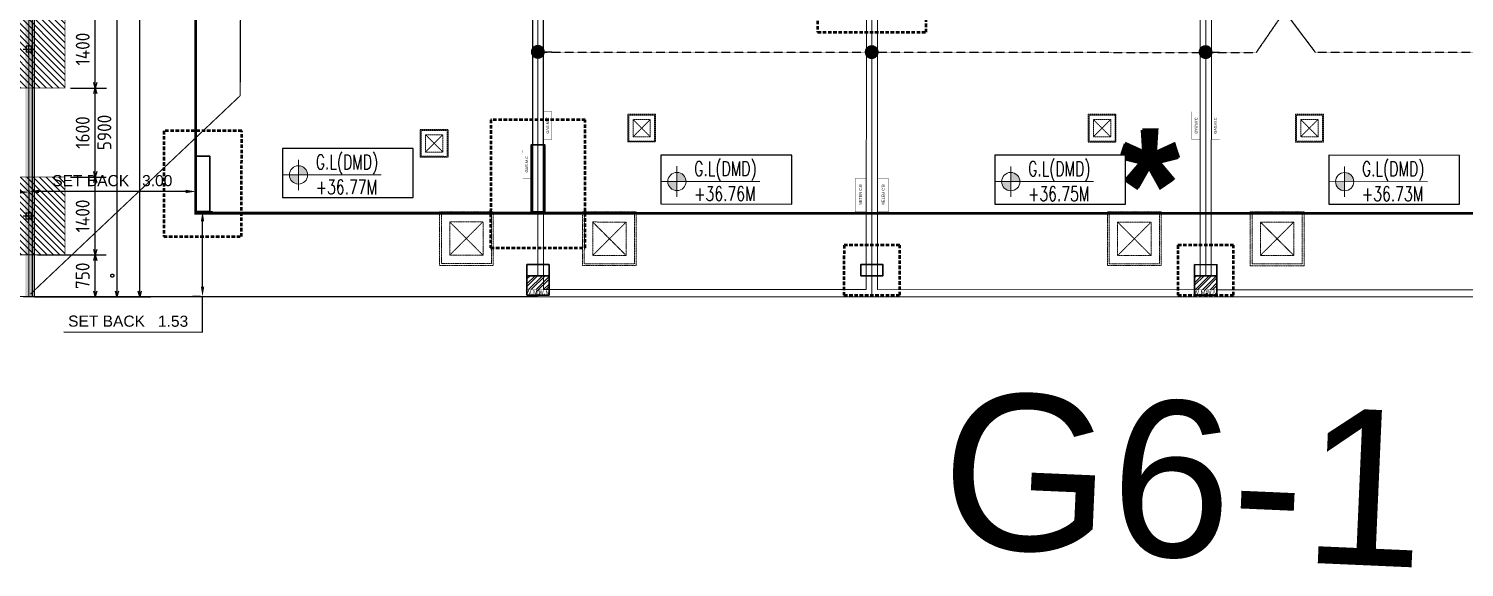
# Model space of a CAD drawing. Header units: centimetres. Extents: x -6122352 to 6876996, y -1694241 to 2592194.
# Drawn here: x 176629 to 202428, y -71047 to -61365 of the extents above; entities that cross this region are included whole.
import ezdxf
from ezdxf.enums import TextEntityAlignment as Align
from ezdxf.xclip import XClip

# ---------------------------------------------------------------- set-up
doc = ezdxf.new("R2010")
doc.units = ezdxf.units.CM
doc.header["$MEASUREMENT"] = 0
doc.header["$XCLIPFRAME"] = 2
doc.header["$PDMODE"] = 66
doc.header["$PDSIZE"] = 100
for name, pattern in [('23585-XR-AR-END-SETTING OUT PLAN$0$HIDDEN', [0.375, 0.25, -0.125]), ('CENTER', [2, 1.25, -0.25, 0.25, -0.25]), ('DASHED2', [0.375, 0.25, -0.125]), ('XR-AR-END-SETTING OUT PLAN$0$23261-XR-AR-SI-GF$0$HIDDEN', [0.375, 0.25, -0.125])]:
    doc.linetypes.add(name, pattern=pattern)
doc.layers.get('Defpoints').update_dxf_attribs({"color": 255, "linetype": 'CENTER'})
for name, color, linetype in [('00-MI-DIM', 7, 'Continuous'), ('23585-XR-AR-BOUNDARY WALLS AND SETBACKS$0$setback', 7, 'XR-AR-END-SETTING OUT PLAN$0$23261-XR-AR-SI-GF$0$HIDDEN'), ('23585-XR-AR-END-ANNO-GF$0$XR-END-GROUND FLOOR PLAN$0$XR-MIDDLE-GROUND FLOOR PLAN$0$-LPG-CABINET', 6, 'Continuous'), ('23585-XR-AR-MID-ANNO-GF$0$945-4P-1-101-GROUND FLOOR PLAN$0$XR-MIDDLE-GROUND FLOOR PLAN$0$XR-MIDDLE-GROUND FLOOR PLAN$0$-LPG-CABINET', 6, 'Continuous'), ('@MI-FOOTINGS', 7, 'Continuous'), ('@MI-MEP', 7, 'Continuous'), ('@MI-REF LAYER', 7, 'Continuous'), ('@MI-TYPE-02', 6, 'Continuous'), ('B_TH_4', 7, 'Continuous'), ('S-DIMENSION', 251, 'Continuous'), ('XR-AR-MID-SETTING OUT FOR MASTER$0$23585-XR-AR-MID-GROUND FLOOR$0$GS-HATCH-FLOOR TILE', 251, 'Continuous'), ('XREF1$0$S-LEVELS', 2, 'Continuous'), ('XREF1$0$TYPICAL NEW PROFILE', 3, 'Continuous')]:
    doc.layers.add(name, color=color, linetype=linetype)
for name, color, linetype, lineweight, true_color in [('08-Compound Wall-2', 6, 'Continuous', 25, 0xff00ff), ('08-Compound Wall-4', 7, 'Continuous', 25, 0xff4405), ('23585-XR-AR-DAMAC PLOT LIMITS$0$1-End units', 7, 'Continuous', 5, 0xf8991e)]:
    doc.layers.add(name, color=color, linetype=linetype, lineweight=lineweight, true_color=true_color)
for name, color, linetype, lineweight in [('23585-XR-AR-102-6P-GF$0$A-FLOR-XREF', 7, 'Continuous', 9), ('23585-XR-AR-DAMAC PLOT LIMITS$0$1-Mid units', 41, 'Continuous', 5), ('23585-XR-AR-END-ANNO-GF$0$XR-END-GROUND FLOOR PLAN$0$XR-MIDDLE-GROUND FLOOR PLAN$0$S-ANNO-TXT', 3, 'Continuous', 25), ('23585-XR-AR-END-SETTING OUT PLAN$0$A-FLOR-UNDR', 8, '23585-XR-AR-END-SETTING OUT PLAN$0$HIDDEN', 5), ('23585-XR-AR-MID-ANNO-GF$0$945-4P-1-101-GROUND FLOOR PLAN$0$XR-MIDDLE-GROUND FLOOR PLAN$0$XR-MIDDLE-GROUND FLOOR PLAN$0$-DR-RW', 6, 'Continuous', 5), ('23585-XR-AR-MID-ANNO-GF$0$945-4P-1-101-GROUND FLOOR PLAN$0$XR-MIDDLE-GROUND FLOOR PLAN$0$XR-MIDDLE-GROUND FLOOR PLAN$0$S-ANNO-TXT', 3, 'Continuous', 25), ('23585-XR-AR-WATER METER$0$A-WALL', 7, 'Continuous', 30), ('23585-XR-AR-WATER METER$0$A-WALL-PATT', 8, 'Continuous', 5), ('23585-XR-AR-WATER METER$0$XR-END-GROUND FLOOR PLAN$0$XR-END-GROUND FLOOR PLAN$0$A-FLOR-PATT_EXT', 8, 'Continuous', 5), ('23585-XR-AR-WATER METER$0$XR-END-GROUND FLOOR PLAN$0$XR-MIDDLE TYPE 2-GROUND FLOOR PLAN$0$XR-MIDDLE-GROUND FLOOR PLAN$0$-DR-RW', 6, 'Continuous', 5), ('23585-XR-AR-WATER METER$0$XR-END-GROUND FLOOR PLAN$0$XR-MIDDLE TYPE 2-GROUND FLOOR PLAN$0$XR-MIDDLE-GROUND FLOOR PLAN$0$S-ANNO-TXT', 3, 'Continuous', 25), ('@ Foundations', 4, 'DASHED2', 50), ('A-ANNO-TEXT', 3, 'Continuous', 25), ('A-FLOR-XREF', 7, 'Continuous', 9), ('A-WALL', 7, 'Continuous', 30), ('A-WALL-PATT', 8, 'Continuous', 5), ('XR-AR-END-SETTING OUT PLAN$0$23585-XR-AR-END-GROUND FLOOR$0$S-COLS', 51, 'Continuous', 40), ('XR-AR-END-SETTING OUT PLAN$0$23585-XR-AR-END-GROUND FLOOR$0$S-COLS-PATT', 8, 'Continuous', 5), ('XR-AR-MID-SETTING OUT FOR MASTER$0$23585-XR-AR-MID-GROUND FLOOR$0$A-FLOR-PATT', 8, 'Continuous', 5), ('XR-AR-MID-SETTING OUT FOR MASTER$0$23585-XR-AR-MID-GROUND FLOOR$0$S-COLS', 51, 'Continuous', 40), ('XR-END-GROUND FLOOR PLAN$0$XR-END-GROUND FLOOR PLAN$0$A-FLOR-PATT_EXT', 8, 'Continuous', 5), ('XR-END-GROUND FLOOR PLAN$0$XR-MIDDLE TYPE 2-GROUND FLOOR PLAN$0$XR-MIDDLE-GROUND FLOOR PLAN$0$-DR-RW', 6, 'Continuous', 5), ('XR-END-GROUND FLOOR PLAN$0$XR-MIDDLE TYPE 2-GROUND FLOOR PLAN$0$XR-MIDDLE-GROUND FLOOR PLAN$0$S-ANNO-TXT', 3, 'Continuous', 25), ('XREF1$0$36-TAGLVL', 23, 'Continuous', 9)]:
    doc.layers.add(name, color=color, linetype=linetype, lineweight=lineweight)
doc.styles.add('23585-XR-AR-END-ANNO-GF$0$SDC-TEXT', font='arial.ttf')
doc.styles.add('23585-XR-AR-MALDIVE-1$0$Arial', font='arialbd.ttf')
doc.styles.add('23585-XR-AR-MALDIVE-2$0$Arial', font='arialbd.ttf')
doc.styles.add('23585-XR-AR-MID-ANNO-GF$0$SDC-TEXT', font='arial.ttf')
doc.styles.add('23585-XR-AR-WATER METER$0$XR-END-GROUND FLOOR PLAN$0$XR-MIDDLE TYPE 2-GROUND FLOOR PLAN$0$XR-MIDDLE-GROUND FLOOR PLAN$0$Arial_1', font='arial.ttf', dxfattribs={"height": 0.002951})
doc.styles.add('Arial', font='arialbd.ttf')
doc.styles.add('Schueco-BEMSTIL', font='isocpeur.ttf', dxfattribs={"width": 0.9})
doc.styles.get("Standard").update_dxf_attribs({"font": 'arial.ttf'})
doc.styles.add('XR-END-GROUND FLOOR PLAN$0$XR-MIDDLE TYPE 2-GROUND FLOOR PLAN$0$XR-MIDDLE-GROUND FLOOR PLAN$0$Arial_1', font='arial.ttf', dxfattribs={"height": 0.002951})
doc.styles.add('XREF1$0$DLT_TEXT', font='romans.shx', dxfattribs={"width": 0.7})
doc.dimstyles.new('MI- JWC-TXT-2.5 MM', dxfattribs={"dimscale": 1.5, "dimtxt": 2.5, "dimasz": 1, "dimexe": 2, "dimexo": 1, "dimgap": 1, "dimtad": 1, "dimdec": 0, "dimdsep": 46, "dimtxsty": 'Schueco-BEMSTIL', "dimblk": 'OPEN30', "dimcen": 0, "dimdle": 2, "dimclrd": 140, "dimclre": 8, "dimclrt": 40, "dimadec": 0, "dimazin": 2, "dimtfac": 1, "dimtdec": 0, "dimtix": 1, "dimtmove": 2, "dimatfit": 3, "dimldrblk": 'OPEN', "dimfxl": 2, "dimlwd": -1, "dimlwe": -1, "dimarcsym": 0})
doc.dimstyles.get("Standard").update_dxf_attribs({"dimtxt": 5, "dimasz": 0.5, "dimexe": 0.18, "dimexo": 0.0625, "dimgap": 0.09, "dimtad": 0, "dimtih": 1, "dimtoh": 1, "dimdec": 0, "dimzin": 0, "dimdsep": 46, "dimtxsty": 'Standard', "dimcen": 0.09, "dimadec": 0, "dimazin": 0, "dimtfac": 1, "dimtdec": 0, "dimtofl": 0, "dimtmove": 0, "dimatfit": 3, "dimfxl": 1, "dimtolj": 1, "dimtzin": 0, "dimarcsym": 0})
pattern_1 = [(45, (-9150, -4e-08), (-67.3519, 67.3519), []), (45, (-9105.1, -4e-08), (-67.3519, 67.3519), [])]

# ---------------------------------------------------------------- blocks, each defined once
blk = doc.blocks.new('23585-XR-AR-BOUNDARY WALLS AND SETBACKS')
at = {"layer": '08-Compound Wall-2'}
for points in [[(496588.316, 2769013.515), (496570.695, 2769029.661), (496564.581, 2769022.988), (496560.527, 2769018.565), (496556.474, 2769014.141), (496552.42, 2769009.717), (496548.367, 2769005.293), (496542.253, 2768998.621), (496559.874, 2768982.475)], [(496559.739, 2768982.327), (496559.807, 2768982.401), (496559.874, 2768982.475)]]:
    blk.add_lwpolyline(points, dxfattribs=at)
at = {"layer": '23585-XR-AR-BOUNDARY WALLS AND SETBACKS$0$setback', "ltscale": 40, "const_width": 0.05}
blk.add_lwpolyline([(496585.318, 2769012.464), (496570.941, 2769025.637), (496566.719, 2769021.029), (496562.666, 2769016.605), (496558.612, 2769012.182), (496554.559, 2769007.758), (496550.505, 2769003.334), (496546.35, 2768998.8), (496560.728, 2768985.626), (496564.882, 2768990.16), (496568.936, 2768994.584), (496572.989, 2768999.008), (496577.043, 2769003.432), (496581.096, 2769007.856)], close=True, dxfattribs=at)
blk = doc.blocks.new('A$C9d9485f6')
at = {"layer": 'A-ANNO-TEXT', "rotation": 312.4881850805905}
blk.add_blockref('23585-XR-AR-BOUNDARY WALLS AND SETBACKS', (-2377088.535, -1504219.252), dxfattribs=at)
blk = doc.blocks.new('23585-XR-AR-DAMAC PLOT LIMITS')
at = {"layer": '23585-XR-AR-DAMAC PLOT LIMITS$0$1-End units', "color": 251, "true_color": 0x636466}
for points in [[(496542.112, 2768998.615), (496548.293, 2769005.361), (496565.988, 2768989.147), (496559.807, 2768982.401)], [(496535.93, 2768991.868), (496542.112, 2768998.615), (496559.807, 2768982.401), (496553.625, 2768975.655)]]:
    blk.add_lwpolyline(points, close=True, dxfattribs=at)
at = {"layer": '23585-XR-AR-DAMAC PLOT LIMITS$0$1-Mid units', "color": 251, "true_color": 0x636466}
for points in [[(496556.4, 2769014.208), (496560.454, 2769018.632), (496578.149, 2769002.419), (496574.095, 2768997.995)], [(496552.347, 2769009.784), (496556.4, 2769014.208), (496574.095, 2768997.995), (496570.042, 2768993.571)], [(496548.293, 2769005.361), (496552.347, 2769009.784), (496570.042, 2768993.571), (496565.988, 2768989.147)]]:
    blk.add_lwpolyline(points, close=True, dxfattribs=at)
blk = doc.blocks.new('A$Cf093b529')
at = {"layer": 'A-ANNO-TEXT'}
blk.add_blockref('23585-XR-AR-DAMAC PLOT LIMITS', (-495391.99, -2768603.442), dxfattribs=at)
blk = doc.blocks.new('XR-AR-END-SETTING OUT PLAN$0$23585-XR-AR-END-GROUND FLOOR$0$A$C75a8815d')
at = {"layer": 'XR-AR-END-SETTING OUT PLAN$0$23585-XR-AR-END-GROUND FLOOR$0$S-COLS', "color": 252, "lineweight": 30}
for points in [[(6025, -4000), (6025, -2800), (6275, -2800), (6275, -4000)], [(0, -4000), (0, -3000), (250, -3000), (250, -4000)], [(5950, -4950), (6350, -4950), (6350, -5150), (5950, -5150)]]:
    blk.add_lwpolyline(points, close=True, dxfattribs=at)
blk = doc.blocks.new('23585-XR-AR-END-SETTING OUT PLAN$0$MH-800')
at = {"ltscale": 5}
for p, q in [((-294, -651), (306, -51)), ((-294, -51), (306, -651))]:
    blk.add_line(p, q, dxfattribs=at)
for points in [[(-477, 132), (-477, -833), (488, -833), (488, 132)], [(-444, 99), (-444, -801), (456, -801), (456, 99)], [(-294, -51), (-294, -651), (306, -651), (306, -51)]]:
    blk.add_lwpolyline(points, close=True, dxfattribs=at)
blk = doc.blocks.new('A$Cb2291f53')
blk.add_wipeout([(-200, 0), (200, 0), (200, 350), (-200, 350)])
at = {"layer": 'A-WALL-PATT'}
h = blk.add_hatch(dxfattribs=at)
h.set_pattern_fill('ANSI32', color=252, scale=10)
h.set_pattern_definition(pattern_1)
h.paths.add_polyline_path([(-200, 350), (-200, 100), (-25, 100), (-25, 0), (25, 0), (25, 100), (200, 100), (200, 350)])
at = {"layer": 'A-WALL'}
blk.add_lwpolyline([(-200, 0), (200, 0), (200, 350), (-200, 350)], close=True, dxfattribs=at)
at = {"layer": 'XR-END-GROUND FLOOR PLAN$0$XR-END-GROUND FLOOR PLAN$0$A-FLOR-PATT_EXT'}
blk.add_line((100, 0), (-100, 0), dxfattribs=at)
at = {"layer": 'XR-END-GROUND FLOOR PLAN$0$XR-MIDDLE TYPE 2-GROUND FLOOR PLAN$0$XR-MIDDLE-GROUND FLOOR PLAN$0$-DR-RW', "ltscale": 100, "const_width": 5}
for points in [[(-200, 0), (-200, 100), (-25, 100), (-25, 0)], [(25, 0), (25, 100), (200, 100), (200, 0)]]:
    blk.add_lwpolyline(points, close=True, dxfattribs=at)
at = {"layer": 'XR-END-GROUND FLOOR PLAN$0$XR-MIDDLE TYPE 2-GROUND FLOOR PLAN$0$XR-MIDDLE-GROUND FLOOR PLAN$0$S-ANNO-TXT', "style": 'XR-END-GROUND FLOOR PLAN$0$XR-MIDDLE TYPE 2-GROUND FLOOR PLAN$0$XR-MIDDLE-GROUND FLOOR PLAN$0$Arial_1', "width": 0.8}
for p in [(-112, 52), (113, 52)]:
    blk.add_text('W.M', height=75, dxfattribs=at).set_placement(p, align=Align.MIDDLE)
blk = doc.blocks.new('XR-AR-END-SETTING OUT PLAN')
at = {"layer": '08-Compound Wall-4', "ltscale": 100}
blk.add_lwpolyline([(9050, 5500), (9050, 1500), (9250, 1500), (9250, 5500)], dxfattribs=at)
at = {"layer": '23585-XR-AR-END-ANNO-GF$0$XR-END-GROUND FLOOR PLAN$0$XR-MIDDLE-GROUND FLOOR PLAN$0$-LPG-CABINET', "ltscale": 100, "const_width": 5}
blk.add_lwpolyline([(9025, 2603), (9025, 2103), (8875, 2103), (8875, 2603)], close=True, dxfattribs=at)
at = {"layer": '23585-XR-AR-END-SETTING OUT PLAN$0$A-FLOR-UNDR', "color": 8, "ltscale": 100, "xscale": -0.5182770836547854, "yscale": 0.5182770836547854, "zscale": 0.5182770836547854, "rotation": 270.0000009865863}
blk.add_blockref('23585-XR-AR-END-SETTING OUT PLAN$0$MH-800', (7467, 2725, 0), dxfattribs=at)
at = {"layer": '23585-XR-AR-END-SETTING OUT PLAN$0$A-FLOR-UNDR', "color": 8, "ltscale": 100, "xscale": -1, "rotation": 270.0000009865863}
blk.add_blockref('23585-XR-AR-END-SETTING OUT PLAN$0$MH-800', (8215, 1012), dxfattribs=at)
at = {"layer": 'XR-AR-END-SETTING OUT PLAN$0$23585-XR-AR-END-GROUND FLOOR$0$S-COLS-PATT', "color": 8}
blk.add_blockref('XR-AR-END-SETTING OUT PLAN$0$23585-XR-AR-END-GROUND FLOOR$0$A$C75a8815d', (3000, 5500), dxfattribs=at)
at = {"layer": '23585-XR-AR-END-ANNO-GF$0$XR-END-GROUND FLOOR PLAN$0$XR-MIDDLE-GROUND FLOOR PLAN$0$S-ANNO-TXT', "style": '23585-XR-AR-END-ANNO-GF$0$SDC-TEXT'}
blk.add_text('GAS.M.C', height=50, rotation=90, dxfattribs=at).set_placement((8947, 2353), align=Align.MIDDLE)
at = {"layer": 'A-FLOR-XREF'}
blk.add_blockref('A$Cb2291f53', (9150, 0), dxfattribs=at)
blk = doc.blocks.new('END UNIT')
at = {"xscale": 0.001, "yscale": 0.001, "zscale": 0.001}
blk.add_blockref('XR-AR-END-SETTING OUT PLAN', (-9.15, 0), dxfattribs=at)
blk = doc.blocks.new('XR-AR-MID-SETTING OUT FOR MASTER$0$23585-XR-AR-MID-GROUND FLOOR$0$945-4P-1-101-GROUND FLOOR PLAN$0$XR-MIDDLE-CAR PARK HATCH')
at = {"layer": 'XR-AR-MID-SETTING OUT FOR MASTER$0$23585-XR-AR-MID-GROUND FLOOR$0$A-FLOR-PATT'}
blk.add_lwpolyline([(9250, 100), (9250, 5500), (15050, 5503), (15050, 100)], close=True, dxfattribs=at)
blk = doc.blocks.new('XR-AR-MID-SETTING OUT FOR MASTER$0$23585-XR-AR-MID-GROUND FLOOR$0$A$C08698786')
at = {"layer": 'XR-AR-MID-SETTING OUT FOR MASTER$0$23585-XR-AR-MID-GROUND FLOOR$0$S-COLS', "color": 252, "lineweight": 30}
for points in [[(5900, 19473), (5900, 18773), (6100, 18773), (6100, 19473)], [(-100, 18728), (-100, 17728), (100, 17728), (100, 18728)], [(-100, 16145), (-100, 14945), (100, 14945), (100, 16145)], [(5900, 15688), (5900, 14688), (6100, 14688), (6100, 15688)], [(5900, 11147), (5900, 9747), (6100, 9747), (6100, 11147)], [(-100, 9157), (-100, 7757), (100, 7757), (100, 9157)], [(-100, 6700), (-100, 5500), (100, 5500), (100, 6700)], [(5900, 6500), (5900, 5500), (6100, 5500), (6100, 6500)], [(-200, 550), (200, 550), (200, 350), (-200, 350)], [(5800, 550), (6200, 550), (6200, 350), (5800, 350)]]:
    blk.add_lwpolyline(points, close=True, dxfattribs=at)
blk = doc.blocks.new('XR-AR-MID-SETTING OUT FOR MASTER')
at = {"layer": '23585-XR-AR-MID-ANNO-GF$0$945-4P-1-101-GROUND FLOOR PLAN$0$XR-MIDDLE-GROUND FLOOR PLAN$0$XR-MIDDLE-GROUND FLOOR PLAN$0$-DR-RW', "ltscale": 100, "const_width": 5}
blk.add_lwpolyline([(5900, 1500), (5700, 1500), (5700, 2100), (5900, 2100)], close=True, dxfattribs=at)
at = {"layer": '23585-XR-AR-MID-ANNO-GF$0$945-4P-1-101-GROUND FLOOR PLAN$0$XR-MIDDLE-GROUND FLOOR PLAN$0$XR-MIDDLE-GROUND FLOOR PLAN$0$-LPG-CABINET', "ltscale": 100, "const_width": 5}
blk.add_lwpolyline([(250, 3300), (250, 2800), (100, 2800), (100, 3300)], close=True, dxfattribs=at)
at = {"layer": '08-Compound Wall-4', "ltscale": 100}
blk.add_blockref('XR-AR-MID-SETTING OUT FOR MASTER$0$23585-XR-AR-MID-GROUND FLOOR$0$945-4P-1-101-GROUND FLOOR PLAN$0$XR-MIDDLE-CAR PARK HATCH', (-9150, 0), dxfattribs=at)
at = {"layer": '23585-XR-AR-END-SETTING OUT PLAN$0$A-FLOR-UNDR', "color": 8, "ltscale": 100, "xscale": -0.5182770836547854, "yscale": 0.5182770836547854, "zscale": 0.5182770836547854, "rotation": 270.0000009865863}
blk.add_blockref('23585-XR-AR-END-SETTING OUT PLAN$0$MH-800', (2045, 3001, 0), dxfattribs=at)
at = {"layer": '23585-XR-AR-END-SETTING OUT PLAN$0$A-FLOR-UNDR', "color": 8, "ltscale": 100, "xscale": -1, "rotation": 270.0000009865863}
blk.add_blockref('23585-XR-AR-END-SETTING OUT PLAN$0$MH-800', (1634, 1009), dxfattribs=at)
at = {"layer": 'XR-AR-MID-SETTING OUT FOR MASTER$0$23585-XR-AR-MID-GROUND FLOOR$0$GS-HATCH-FLOOR TILE', "color": 8}
blk.add_blockref('XR-AR-MID-SETTING OUT FOR MASTER$0$23585-XR-AR-MID-GROUND FLOOR$0$A$C08698786', (0, 0), dxfattribs=at)
at = {"layer": '23585-XR-AR-MID-ANNO-GF$0$945-4P-1-101-GROUND FLOOR PLAN$0$XR-MIDDLE-GROUND FLOOR PLAN$0$XR-MIDDLE-GROUND FLOOR PLAN$0$S-ANNO-TXT', "color": 3, "style": '23585-XR-AR-MID-ANNO-GF$0$SDC-TEXT'}
for s, p in [('GAS.M.C', (172, 3050)), ('METER C.B', (5796, 1803))]:
    blk.add_text(s, height=50, rotation=90, dxfattribs=at).set_placement(p, align=Align.MIDDLE)
blk = doc.blocks.new('MID UNIT')
at = {"xscale": 0.001, "yscale": 0.001, "zscale": 0.001}
blk.add_blockref('XR-AR-MID-SETTING OUT FOR MASTER', (0, 0), dxfattribs=at)
blk = doc.blocks.new('TH_4')
blk.add_blockref('END UNIT', (495802.305, 2769130.514))
blk.add_blockref('MID UNIT', (495802.305, 2769130.514))
at = {"xscale": -1}
blk.add_blockref('MID UNIT', (495814.305, 2769130.514), dxfattribs=at)
blk.add_blockref('MID UNIT', (495814.305, 2769130.514))
at = {"insert": (495813.305, 2769133.514), "char_height": 2, "attachment_point": 2, "style": 'Arial'}
blk.add_mtext('\\pxqc;*', dxfattribs=at)
blk = doc.blocks.new('A$C780da55d')
at = {"layer": 'S-DIMENSION'}
blk.add_circle((0, 0), 0.0281, dxfattribs=at)
at = {"insert": (18.622, 2.622), "char_height": 2, "attachment_point": 2, "style": '23585-XR-AR-MALDIVE-1$0$Arial'}
blk.add_mtext('\\pxqc;*', dxfattribs=at)
at = {"layer": 'B_TH_4', "xscale": 1.000039159572381, "yscale": 1.000039159572381, "zscale": 1.000039159572381}
blk.add_blockref('TH_4', (-495814.07, -2769239.302), dxfattribs=at)
blk = doc.blocks.new('23585-XR-AR-WATER METER')
blk.add_wipeout([(-200, 0), (200, 0), (200, 350), (-200, 350)])
at = {"layer": '23585-XR-AR-WATER METER$0$A-WALL-PATT'}
h = blk.add_hatch(dxfattribs=at)
h.set_pattern_fill('ANSI32', color=252, scale=10)
h.set_pattern_definition(pattern_1)
h.paths.add_polyline_path([(-200, 350), (-200, 100), (-25, 100), (-25, 0), (25, 0), (25, 100), (200, 100), (200, 350)])
at = {"layer": '23585-XR-AR-WATER METER$0$A-WALL'}
blk.add_lwpolyline([(-200, 0), (200, 0), (200, 350), (-200, 350)], close=True, dxfattribs=at)
at = {"layer": '23585-XR-AR-WATER METER$0$XR-END-GROUND FLOOR PLAN$0$XR-END-GROUND FLOOR PLAN$0$A-FLOR-PATT_EXT'}
blk.add_line((100, 0), (-100, 0), dxfattribs=at)
at = {"layer": '23585-XR-AR-WATER METER$0$XR-END-GROUND FLOOR PLAN$0$XR-MIDDLE TYPE 2-GROUND FLOOR PLAN$0$XR-MIDDLE-GROUND FLOOR PLAN$0$-DR-RW', "ltscale": 100, "const_width": 5}
for points in [[(-200, 0), (-200, 100), (-25, 100), (-25, 0)], [(25, 0), (25, 100), (200, 100), (200, 0)]]:
    blk.add_lwpolyline(points, close=True, dxfattribs=at)
at = {"layer": '23585-XR-AR-WATER METER$0$XR-END-GROUND FLOOR PLAN$0$XR-MIDDLE TYPE 2-GROUND FLOOR PLAN$0$XR-MIDDLE-GROUND FLOOR PLAN$0$S-ANNO-TXT', "style": '23585-XR-AR-WATER METER$0$XR-END-GROUND FLOOR PLAN$0$XR-MIDDLE TYPE 2-GROUND FLOOR PLAN$0$XR-MIDDLE-GROUND FLOOR PLAN$0$Arial_1', "width": 0.8}
for p in [(-112, 52), (113, 52)]:
    blk.add_text('W.M', height=75, dxfattribs=at).set_placement(p, align=Align.MIDDLE)
blk = doc.blocks.new('23585-XR-AR-MALDIVE-2$0$TH_4')
blk.add_blockref('A$C780da55d', (495794.655, 2769130.864))
at = {"layer": '@ Foundations', "linetype": 'DASHED2', "ltscale": 0.25}
for points in [[(495807.33, 2769135.24), (495809.28, 2769135.24), (495809.28, 2769137.79), (495807.33, 2769137.79)], [(495801.455, 2769131.365), (495803.155, 2769131.365), (495803.155, 2769133.665), (495801.455, 2769133.665)], [(495795.58, 2769131.565), (495796.98, 2769131.565), (495796.98, 2769133.465), (495795.58, 2769133.465)]]:
    blk.add_lwpolyline(points, close=True, dxfattribs=at)
at = {"layer": '@ Foundations', "linetype": 'DASHED2', "ltscale": 0.25, "elevation": 0}
blk.add_lwpolyline([(495808.806, 2769131.414), (495807.805, 2769131.414), (495807.805, 2769130.514), (495808.806, 2769130.514)], close=True, dxfattribs=at)
at = {"layer": '23585-XR-AR-102-6P-GF$0$A-FLOR-XREF', "xscale": 0.001, "yscale": 0.001, "zscale": 0.001}
blk.add_blockref('23585-XR-AR-WATER METER', (495814.306, 2769130.514), dxfattribs=at)
at = {"layer": '@ Foundations', "linetype": 'DASHED2', "ltscale": 0.25, "elevation": 0}
blk.add_lwpolyline([(495814.806, 2769131.414), (495813.805, 2769131.414), (495813.805, 2769130.514), (495814.806, 2769130.514)], close=True, dxfattribs=at)
blk = doc.blocks.new('A$C4ad59038')
at = {"color": 1, "true_color": 0xeb0000, "const_width": 0.01}
blk.add_lwpolyline([(33.176, 0.037), (27.176, 0.03), (21.176, 0.024), (15.176, 0.017), (9.176, 0.01), (0.027, 0), (0, 24), (9.15, 24.01), (15.15, 24.017), (21.15, 24.023), (27.15, 24.03), (33.15, 24.037), (42.3, 24.047), (42.326, 0.047)], close=True, dxfattribs=at)
blk = doc.blocks.new('A$C648f3c42')
at = {"color": 1, "true_color": 0xeb0000, "const_width": 0.01}
blk.add_lwpolyline([(33.153, 0), (27.153, 0), (21.153, 0), (15.153, 0), (9.153, 0), (0, 0), (0.001, 24), (9.153, 24), (15.153, 24), (21.153, 24), (27.153, 24), (33.153, 24), (42.303, 24), (42.303, 0)], close=True, dxfattribs=at)
blk = doc.blocks.new('XREF1$0$LVL  ATTR')
at = {"color": 7}
blk.add_wipeout([(-0.337, 0.384), (1.897, 0.384), (1.897, -0.45), (-0.337, -0.45)], dxfattribs=at)
at = {"layer": 'XREF1$0$36-TAGLVL', "extrusion": (-4.88814e-07, 1.40652e-17, 1)}
h = blk.add_hatch(color=252, dxfattribs=at)
h.paths.add_polyline_path([(-0.065, 0.156, 0.414214), (-0.222, 0), (-0.065, 0)])
h.paths.add_polyline_path([(0.091, 0), (-0.065, 0), (-0.065, -0.156, 0.414214)])
for p, q in [((-0.065, -0.26), (-0.065, 0.26)), ((1.351, 0, 0), (-0.325, 0, 0))]:
    blk.add_line(p, q, dxfattribs=at)
blk.add_circle((-0.065, 0, 0), 0.156, dxfattribs=at)
at = {"layer": 'XREF1$0$S-LEVELS', "color": 1}
blk.add_lwpolyline([(-0.337, 0.384), (1.897, 0.384), (1.897, -0.45), (-0.337, -0.45)], close=True, dxfattribs=at)
at = {"layer": 'XREF1$0$TYPICAL NEW PROFILE', "color": 3, "style": 'XREF1$0$DLT_TEXT', "width": 0.7}
for tag, p in [('+0.00M', (0.241, 0.067, 0)), ('S.S.L', (0.241, -0.345, 0))]:
    blk.add_attdef(tag, p, '', height=0.25, dxfattribs=at)
blk = doc.blocks.new('_Dot')
at = {"color": 0, "linetype": 'ByBlock', "lineweight": -2}
blk.add_line((-0.5, 0), (-1, 0), dxfattribs=at)
at = {"color": 0, "linetype": 'ByBlock', "const_width": 0.5}
blk.add_lwpolyline([(-0.25, 0, 1), (0.25, 0, 1)], format="xyb", close=True, dxfattribs=at)
blk = doc.blocks.new('*D752')
at = {"color": 0, "lineweight": -2, "transparency": 16777216}
for p, q in [((494356.972, 2767860.81), (494356.972, 2767861.141)), ((494359.792, 2767860.961), (494357.152, 2767860.961)), ((494359.972, 2767860.985), (494359.972, 2767860.781))]:
    blk.add_line(p, q, dxfattribs=at)
at = {"color": 0, "transparency": 16777216}
for points in [[(494357.152, 2767860.991), (494357.152, 2767860.931), (494356.972, 2767860.961)], [(494359.792, 2767860.991), (494359.792, 2767860.931), (494359.972, 2767860.961)]]:
    blk.add_solid(points, dxfattribs=at)
at = {"layer": 'Defpoints', "color": 0, "transparency": 16777216}
for p in [(494356.972, 2767860.961), (494359.972, 2767861.047), (494356.972, 2767860.747)]:
    blk.add_point(p, dxfattribs=at)
at = {"color": 0, "transparency": 16777216, "insert": (494358.472, 2767861.154), "char_height": 0.2, "attachment_point": 5}
blk.add_mtext('\\A1;SET BACK   3.00', dxfattribs=at)
blk = doc.blocks.new('*D760')
at = {"color": 0, "lineweight": -2, "transparency": 16777216}
for p, q in [((494317.694, 2767860.997), (494317.694, 2767860.793)), ((494320.514, 2767860.976), (494317.874, 2767860.973)), ((494320.694, 2767860.679), (494320.694, 2767861.156))]:
    blk.add_line(p, q, dxfattribs=at)
at = {"color": 0, "transparency": 16777216}
for points in [[(494317.874, 2767861.003), (494317.874, 2767860.943), (494317.694, 2767860.973)], [(494320.514, 2767861.006), (494320.514, 2767860.946), (494320.694, 2767860.976)]]:
    blk.add_solid(points, dxfattribs=at)
at = {"layer": 'Defpoints', "color": 0, "transparency": 16777216}
for p in [(494317.694, 2767861.059), (494317.694, 2767860.973), (494320.694, 2767860.617)]:
    blk.add_point(p, dxfattribs=at)
at = {"color": 0, "transparency": 16777216, "insert": (494319.194, 2767861.168), "char_height": 0.2, "attachment_point": 5, "rotation": 0.0637}
blk.add_mtext('\\A1;SET BACK   3.00', dxfattribs=at)
blk = doc.blocks.new('*D762')
at = {"color": 0, "lineweight": -2, "transparency": 16777216}
for p, q in [((494320.757, 2767860.617), (494320.996, 2767860.617)), ((494320.818, 2767859.267), (494320.816, 2767860.437)), ((494320.783, 2767859.087), (494320.638, 2767859.087)), ((494320.819, 2767858.449), (494320.818, 2767859.087)), ((494318.325, 2767858.449), (494320.819, 2767858.449))]:
    blk.add_line(p, q, dxfattribs=at)
at = {"color": 0, "transparency": 16777216}
for points in [[(494320.846, 2767860.437), (494320.786, 2767860.437), (494320.816, 2767860.617)], [(494320.848, 2767859.267), (494320.788, 2767859.267), (494320.818, 2767859.087)]]:
    blk.add_solid(points, dxfattribs=at)
at = {"layer": 'Defpoints', "color": 0, "transparency": 16777216}
for p in [(494320.694, 2767860.617), (494320.816, 2767860.617), (494320.846, 2767859.087)]:
    blk.add_point(p, dxfattribs=at)
at = {"color": 0, "transparency": 16777216, "insert": (494319.482, 2767858.642), "char_height": 0.2, "attachment_point": 5}
blk.add_mtext('\\A1;SET BACK   1.53', dxfattribs=at)
blk = doc.blocks.new('_Open30')
at = {"color": 0, "linetype": 'ByBlock', "lineweight": -2}
for p, q in [((-1, 0.27), (0, 0)), ((0, 0), (-1, -0.27)), ((0, 0), (-1, 0))]:
    blk.add_line(p, q, dxfattribs=at)
blk = doc.blocks.new('*D958')
at = {"layer": '00-MI-DIM', "color": 8, "transparency": 16777216}
for p, q in [((436944, -191370), (438571, -191370)), ((436947, -197270), (438570, -197270))]:
    blk.add_line(p, q, dxfattribs=at)
at = {"layer": '00-MI-DIM', "color": 140, "transparency": 16777216}
blk.add_line((438371, -191470), (438370, -197170), dxfattribs=at)
at = {"layer": 'Defpoints', "color": 0, "transparency": 16777216}
for p in [(436844, -191370), (436847, -197270), (438370, -197270)]:
    blk.add_point(p, dxfattribs=at)
at = {"layer": '00-MI-DIM', "color": 140, "transparency": 16777216, "xscale": 100, "yscale": 100, "zscale": 100}
for p, rotation in [((438371, -191370), 89.98973417893167), ((438370, -197270), 269.9897341789317)]:
    blk.add_blockref('_Open30', p, dxfattribs=dict(at, rotation=rotation))
at = {"layer": '00-MI-DIM', "color": 40, "transparency": 16777216, "insert": (438146, -194320), "char_height": 250, "attachment_point": 5, "rotation": 89.9897, "style": 'Schueco-BEMSTIL'}
blk.add_mtext('5900', dxfattribs=at)
blk = doc.blocks.new('_Open')
at = {"color": 0, "linetype": 'ByBlock', "lineweight": -2}
for p, q in [((-1, 0), (0, 0)), ((-1, 0), (0, 0)), ((0, 0), (-1, 0))]:
    blk.add_line(p, q, dxfattribs=at)
blk = doc.blocks.new('*D972')
at = {"layer": '00-MI-DIM', "color": 8, "transparency": 16777216}
for p, q in [((436895, -149271), (438991, -149272)), ((436887, -197272), (438982, -197272))]:
    blk.add_line(p, q, dxfattribs=at)
at = {"layer": '00-MI-DIM', "color": 140, "transparency": 16777216}
blk.add_line((438782, -197172), (438791, -149372), dxfattribs=at)
at = {"layer": 'Defpoints', "color": 0, "transparency": 16777216}
for p in [(436795, -149271), (438791, -149272), (436787, -197272)]:
    blk.add_point(p, dxfattribs=at)
at = {"layer": '00-MI-DIM', "color": 140, "transparency": 16777216, "xscale": 100, "yscale": 100, "zscale": 100}
for p, rotation in [((438791, -149272), 89.98973417893167), ((438782, -197272), 269.9897341789317)]:
    blk.add_blockref('_Open30', p, dxfattribs=dict(at, rotation=rotation))
at = {"layer": '00-MI-DIM', "color": 40, "transparency": 16777216, "insert": (438561, -173272), "char_height": 250, "attachment_point": 5, "rotation": 89.9897, "style": 'Schueco-BEMSTIL'}
blk.add_mtext('48000', dxfattribs=at)
blk = doc.blocks.new('T2-FOOTING PLAN')
at = {"layer": '@MI-FOOTINGS', "transparency": 33554679}
h = blk.add_hatch(dxfattribs=at)
h.set_pattern_fill('ANSI31', color=8, scale=650)
h.paths.add_polyline_path([(-700, 650), (700, 650), (700, -650), (-700, -650)])
at = {"layer": '@MI-FOOTINGS', "color": 160, "true_color": 0x3340f0, "const_width": 15}
blk.add_lwpolyline([(-700, 650), (700, 650), (700, -650), (-700, -650)], close=True, dxfattribs=at)
at = {"layer": '@MI-FOOTINGS', "color": 30}
blk.add_point((0, 0), dxfattribs=at)
blk = doc.blocks.new('*D939')
at = {"layer": '00-MI-DIM', "color": 8, "transparency": 16777216}
for p, q in [((436946, -196521), (438180, -196521)), ((436887, -197271), (438180, -197271))]:
    blk.add_line(p, q, dxfattribs=at)
at = {"layer": '00-MI-DIM', "color": 140, "transparency": 16777216}
blk.add_line((437980, -197171), (437980, -196621), dxfattribs=at)
at = {"layer": 'Defpoints', "color": 0, "transparency": 16777216}
for p in [(436846, -196521), (437980, -196521), (436787, -197271)]:
    blk.add_point(p, dxfattribs=at)
at = {"layer": '00-MI-DIM', "color": 140, "transparency": 16777216, "xscale": 100, "yscale": 100, "zscale": 100}
for p, rotation in [((437980, -196521), 89.98973417893167), ((437980, -197271), 269.9897341789317)]:
    blk.add_blockref('_Open30', p, dxfattribs=dict(at, rotation=rotation))
at = {"layer": '00-MI-DIM', "color": 40, "transparency": 16777216, "insert": (437755, -196896), "char_height": 250, "attachment_point": 5, "rotation": 89.9897, "style": 'Schueco-BEMSTIL'}
blk.add_mtext('750', dxfattribs=at)
blk = doc.blocks.new('*D940')
at = {"layer": '00-MI-DIM', "color": 8, "transparency": 16777216}
for p, q in [((437537, -195121), (438180, -195121)), ((436946, -196521), (438180, -196521))]:
    blk.add_line(p, q, dxfattribs=at)
at = {"layer": '00-MI-DIM', "color": 140, "transparency": 16777216}
blk.add_line((437980, -196421), (437980, -195221), dxfattribs=at)
at = {"layer": 'Defpoints', "color": 0, "transparency": 16777216}
for p in [(437437, -195121), (437980, -195121), (436846, -196521)]:
    blk.add_point(p, dxfattribs=at)
at = {"layer": '00-MI-DIM', "color": 140, "transparency": 16777216, "xscale": 100, "yscale": 100, "zscale": 100}
for p, rotation in [((437980, -195121), 89.98973417893167), ((437980, -196521), 269.9897341789317)]:
    blk.add_blockref('_Open30', p, dxfattribs=dict(at, rotation=rotation))
at = {"layer": '00-MI-DIM', "color": 40, "transparency": 16777216, "insert": (437755, -195821), "char_height": 250, "attachment_point": 5, "rotation": 89.9897, "style": 'Schueco-BEMSTIL'}
blk.add_mtext('1400', dxfattribs=at)
blk = doc.blocks.new('*D941')
at = {"layer": '00-MI-DIM', "color": 8, "transparency": 16777216}
for p, q in [((437537, -193521), (438181, -193521)), ((437537, -195121), (438180, -195121))]:
    blk.add_line(p, q, dxfattribs=at)
at = {"layer": '00-MI-DIM', "color": 140, "transparency": 16777216}
blk.add_line((437980, -195021), (437981, -193621), dxfattribs=at)
at = {"layer": 'Defpoints', "color": 0, "transparency": 16777216}
for p in [(437437, -193521), (437981, -193521), (437437, -195121)]:
    blk.add_point(p, dxfattribs=at)
at = {"layer": '00-MI-DIM', "color": 140, "transparency": 16777216, "xscale": 100, "yscale": 100, "zscale": 100}
for p, rotation in [((437981, -193521), 89.98973417893167), ((437980, -195121), 269.9897341789317)]:
    blk.add_blockref('_Open30', p, dxfattribs=dict(at, rotation=rotation))
at = {"layer": '00-MI-DIM', "color": 40, "transparency": 16777216, "insert": (437755, -194321), "char_height": 250, "attachment_point": 5, "rotation": 89.9897, "style": 'Schueco-BEMSTIL'}
blk.add_mtext('1600', dxfattribs=at)
blk = doc.blocks.new('*D942')
at = {"layer": '00-MI-DIM', "color": 8, "transparency": 16777216}
for p, q in [((437537, -192121), (438181, -192121)), ((437537, -193521), (438181, -193521))]:
    blk.add_line(p, q, dxfattribs=at)
at = {"layer": '00-MI-DIM', "color": 140, "transparency": 16777216}
blk.add_line((437981, -193421), (437981, -192221), dxfattribs=at)
at = {"layer": 'Defpoints', "color": 0, "transparency": 16777216}
for p in [(437437, -192121), (437981, -192121), (437437, -193521)]:
    blk.add_point(p, dxfattribs=at)
at = {"layer": '00-MI-DIM', "color": 140, "transparency": 16777216, "xscale": 100, "yscale": 100, "zscale": 100}
for p, rotation in [((437981, -192121), 89.98973417893167), ((437981, -193521), 269.9897341789317)]:
    blk.add_blockref('_Open30', p, dxfattribs=dict(at, rotation=rotation))
at = {"layer": '00-MI-DIM', "color": 40, "transparency": 16777216, "insert": (437756, -192821), "char_height": 250, "attachment_point": 5, "rotation": 89.9897, "style": 'Schueco-BEMSTIL'}
blk.add_mtext('1400', dxfattribs=at)
blk = doc.blocks.new('A$C547b7078')
at = {"color": 1, "true_color": 0xeb0000, "const_width": 0.01}
blk.add_lwpolyline([(35.151, -21.371), (29.15, -21.371), (23.15, -21.371), (17.15, -21.371), (11.15, -21.372), (1.998, -21.372), (1.998, 2.629), (11.15, 2.629), (17.151, 2.629), (23.15, 2.628), (29.15, 2.628), (35.15, 2.629), (44.301, 2.629), (44.301, -21.371)], close=True, dxfattribs=at)
dim = blk.add_linear_dim(base=(41.301, -19.495), p1=(44.301, -19.409), p2=(41.301, -19.709), text='SET BACK   <>', dimstyle='Standard', override={"dimtxt": 0.2, "dimtad": 1, "dimtih": 0, "dimdec": 2})
dim.commit()
dim.dimension.update_dxf_attribs({"geometry": '*D752', "text_midpoint": (42.801, -19.302), "insert": (-494315.671, -2767880.456)})
blk = doc.blocks.new('A$C253a53b4')
at = {"color": 1, "true_color": 0xeb0000, "const_width": 0.01}
blk.add_lwpolyline([(-2.579, -17.71), (-8.579, -17.717), (-14.579, -17.723), (-20.579, -17.73), (-26.579, -17.737), (-35.729, -17.747), (-35.755, 6.253), (-26.606, 6.263), (-20.606, 6.27), (-14.606, 6.277), (-8.605, 6.283), (-2.605, 6.29), (6.545, 6.3), (6.571, -17.7)], close=True, dxfattribs=at)
dim = blk.add_linear_dim(base=(-35.731, -15.859), p1=(-32.731, -16.214), p2=(-35.731, -15.772), angle=0.0637, text='SET BACK   <>', dimstyle='Standard', override={"dimtxt": 0.2, "dimtad": 1, "dimtih": 0, "dimdec": 2})
dim.commit()
dim.dimension.update_dxf_attribs({"geometry": '*D760', "text_midpoint": (-34.231, -15.664), "insert": (-494353.425, -2767876.831)})
dim = blk.add_linear_dim(base=(-32.609, -16.214), p1=(-32.579, -17.745), p2=(-32.731, -16.214), angle=90.0637, text='SET BACK   <>', dimstyle='Standard', override={"dimtxt": 0.2, "dimtad": 1, "dimtih": 0, "dimdec": 2, "dimtmove": 1})
dim.commit()
dim.dimension.update_dxf_attribs({"geometry": '*D762', "text_midpoint": (-33.341, -18.382), "dimtype": 128, "insert": (-494353.425, -2767876.831)})
blk = doc.blocks.new('T2-PARTITION WALL')
at = {"layer": '@MI-TYPE-02'}
h = blk.add_hatch(color=256, dxfattribs=at)
h.dxf.hatch_style = 1
h.paths.add_polyline_path([(-71, -42098.6), (-68.9, -48000.4), (51.1, -48000.4), (49, -42098.6)])
h.paths.add_polyline_path([(-68.9, -36088.6), (-71, -42088.6), (49, -42088.6), (51.1, -36088.6)])
h.paths.add_polyline_path([(-66.8, -30078.6), (-68.9, -36078.6), (51.1, -36078.6), (53.2, -30078.6)])
h.paths.add_polyline_path([(-64.6, -24068.6), (-66.8, -30068.6), (53.2, -30068.6), (55.4, -24068.6)])
h.paths.add_polyline_path([(-64.6, -23929), (-63.5, -17929), (56.5, -17929.1), (55.4, -23929.1)])
h.paths.add_polyline_path([(-63.5, -17919), (-62.4, -11919), (57.6, -11919.1), (56.5, -17919.1)])
h.paths.add_polyline_path([(-62.4, -11909), (-61.4, -5909), (58.6, -5909.1), (57.6, -11909.1)])
h.paths.add_polyline_path([(-61.4, -5899), (-60, 0), (60, 0), (58.6, -5899.1)])
at = {"layer": '@MI-TYPE-02', "const_width": 2.5}
blk.add_lwpolyline([(-71, -42098.6), (-68.9, -48000.4), (51.1, -48000.4), (49, -42098.6)], close=True, dxfattribs=at)
at = {"layer": '@MI-FOOTINGS', "rotation": 89.98973417812736}
for p in [(-8.1, -43549.5), (-8.6, -46549.5)]:
    blk.add_blockref('T2-FOOTING PLAN', p, dxfattribs=at)
at = {"layer": '00-MI-DIM'}
for base, p1, p2, picture, middle, set_off in [((1995.4, -0.4), (-8.9, -48000.4), (0, 0), '*D972', (1766.1, -24000.5), (-436795.4, 149271.2)), ((1574.7, -47998.7), (49, -42098.6), (51.1, -47998.4), '*D958', (1350.2, -45048.8), (-436795.4, 149271.2)), ((1185.5, -42849.7), (641.8, -44249.6), (642, -42849.6), '*D942', (960.4, -43549.7), (-436795.4, 149271.2)), ((1185.2, -44249.7), (641.5, -45849.6), (641.8, -44249.6), '*D941', (960.1, -45049.7), (-436795.4, 149271.2)), ((1184.9, -45849.7), (50.9, -47249.5), (641.5, -45849.6), '*D940', (959.8, -46549.7), (-436795.4, 149271.2)), ((1184.6936, -47249.7226), (-8.8736, -47999.9681), (50.8526, -47249.5194), '*D939', (959.6263, -47624.912), (-436795.3779, 149271.1765))]:
    dim = blk.add_linear_dim(base=base, p1=p1, p2=p2, angle=89.98973, dimstyle='MI- JWC-TXT-2.5 MM', dxfattribs=at)
    dim.commit()
    dim.dimension.update_dxf_attribs({"geometry": picture, "text_midpoint": middle, "insert": set_off})

msp = doc.modelspace()

# ---------------------------------------------------------------- block references
at = {"layer": '@MI-REF LAYER', "xscale": 1000, "yscale": 1000, "zscale": 1000}
msp.add_blockref('A$C9d9485f6', (-23958.95046, 48155.57226), dxfattribs=at)
at = {"layer": '@MI-REF LAYER', "xscale": 1000, "yscale": 1000, "zscale": 1000, "rotation": 312.4882903633292}
msp.add_blockref('A$Cf093b529', (-891608.73293, 539022.72011), dxfattribs=at)

# ---------------------------------------------------------------- texts
at = {"layer": '@MI-REF LAYER', "insert": (197387.90923, -69486.1069), "char_height": 2800, "attachment_point": 5, "rotation": 357.488290363, "style": '23585-XR-AR-MALDIVE-2$0$Arial'}
msp.add_mtext('\\A1;{\\fArial|b0|i0|c0|p34;G6-1}', dxfattribs=at)

# ---------------------------------------------------------------- next in the draw order: block references
at = {"layer": '@MI-REF LAYER'}
ref = msp.add_blockref('23585-XR-AR-MALDIVE-2$0$TH_4', (-496106275.92101, -2769108935.9914), dxfattribs=dict(at, xscale=1000, yscale=1000, zscale=1000, rotation=359.9898664398141))
XClip(ref).set_block_clipping_path([(495793.2142156737, 2769130.4870531522), (495835.3942302649, 2769130.4882593695), (495835.3953074047, 2769154.4277864527), (495826.2929217287, 2769154.4270152738), (495820.292919582, 2769154.4203127185), (495814.2927807572, 2769154.4137574718), (495808.2927821244, 2769154.4070549202), (495802.2927810352, 2769154.4003523667), (495793.2152931408, 2769154.4270908232)])

# ---------------------------------------------------------------- next in the draw order: linework, layer by layer
at = {"layer": '@MI-REF LAYER', "linetype": 'DASHED2', "extrusion": (2.53391e-12, 6.92406e-09, 1), "elevation": 20.83345}
for points in [[(185778.81582, -61788.929), (198692.91929, -61790.43229), (199199.22903, -61054.04607)], [(209778.82478, -61792.82455), (199754.92848, -61791.65255), (199199.22903, -61054.04607)]]:
    msp.add_lwpolyline(points, dxfattribs=at)

# ---------------------------------------------------------------- next in the draw order: block references
msp.add_blockref('T2-PARTITION WALL', (176638.89478, -18181.97376))
at = {"layer": '@MI-MEP', "color": 10, "xscale": 1000, "yscale": 1000, "zscale": 1000}
for name, p, rotation in [('A$C648f3c42', (134328.40234, -66172.00614), 359.9898100328849), ('A$C4ad59038', (176605.98127, -66181.96705), 359.9295836861422)]:
    msp.add_blockref(name, p, dxfattribs=dict(at, rotation=rotation))
at = {"layer": '@MI-REF LAYER', "color": 10, "xscale": 1000, "yscale": 1000, "zscale": 1000, "rotation": 359.9898100364956}
msp.add_blockref('A$C547b7078', (132334.32586, -44800.10736), dxfattribs=at)
at = {"layer": '@MI-REF LAYER', "extrusion": (1.4299e-11, 6.92405e-09, 1), "xscale": -250, "yscale": 250, "zscale": 250, "rotation": 359.9265340675855}
for p in [(185778.89501, -61782.38884, -0.00043), (191779.03457, -61786.05472, -0.00043), (197778.81583, -61786.01527, -0.00042)]:
    msp.add_blockref('_Dot', p, dxfattribs=at)

# ---------------------------------------------------------------- next in the draw order: block references
at = {"layer": '@MI-REF LAYER', "color": 7}
ref = msp.add_blockref('XREF1$0$LVL  ATTR', (181545.30037, -63993.36087, 0), dxfattribs=dict(at, xscale=-1051.480567989675, yscale=1051.480567989676, zscale=1051.480567989675, rotation=179.9900720309284))
ref.add_attrib('S.S.L', 'G.L(DMD)', (181788.36406, -63893.23135, -0.15112), dxfattribs={"layer": 'XREF1$0$TYPICAL NEW PROFILE', "color": 3, "height": 262.870142, "rotation": 359.990075322, "style": 'XREF1$0$DLT_TEXT', "width": 0.7})
ref.add_attrib('+0.00M', '+36.77M ', (181786.06069, -64342.56595, -0.15112), dxfattribs={"layer": 'XREF1$0$TYPICAL NEW PROFILE', "color": 3, "height": 262.870142, "rotation": 359.990075322, "style": 'XREF1$0$DLT_TEXT', "width": 0.7})
ref = msp.add_blockref('XREF1$0$LVL  ATTR', (188346.39805, -64112.70058, 0), dxfattribs=dict(at, xscale=-1051.480567989675, yscale=1051.480567989676, zscale=1051.480567989675, rotation=179.9900720309284))
ref.add_attrib('S.S.L', 'G.L(DMD)', (188589.46174, -64012.57106, -0.15112), dxfattribs={"layer": 'XREF1$0$TYPICAL NEW PROFILE', "color": 3, "height": 262.870142, "rotation": 359.990075322, "style": 'XREF1$0$DLT_TEXT', "width": 0.7})
ref.add_attrib('+0.00M', '+36.76M ', (188587.15838, -64461.90566, -0.15112), dxfattribs={"layer": 'XREF1$0$TYPICAL NEW PROFILE', "color": 3, "height": 262.870142, "rotation": 359.990075322, "style": 'XREF1$0$DLT_TEXT', "width": 0.7})
ref = msp.add_blockref('XREF1$0$LVL  ATTR', (194346.41123, -64113.79836, 0), dxfattribs=dict(at, xscale=-1051.480567989675, yscale=1051.480567989676, zscale=1051.480567989675, rotation=179.9900720309284))
ref.add_attrib('S.S.L', 'G.L(DMD)', (194589.47492, -64013.66885, -0.15112), dxfattribs={"layer": 'XREF1$0$TYPICAL NEW PROFILE', "color": 3, "height": 262.870142, "rotation": 359.990075322, "style": 'XREF1$0$DLT_TEXT', "width": 0.7})
ref.add_attrib('+0.00M', '+36.75M ', (194587.17156, -64463.00345, -0.15112), dxfattribs={"layer": 'XREF1$0$TYPICAL NEW PROFILE', "color": 3, "height": 262.870142, "rotation": 359.990075322, "style": 'XREF1$0$DLT_TEXT', "width": 0.7})
ref = msp.add_blockref('XREF1$0$LVL  ATTR', (200346.40753, -64114.82859, 0), dxfattribs=dict(at, xscale=-1051.480567989675, yscale=1051.480567989676, zscale=1051.480567989675, rotation=179.9900720309284))
ref.add_attrib('S.S.L', 'G.L(DMD)', (200589.47122, -64014.69907, -0.15112), dxfattribs={"layer": 'XREF1$0$TYPICAL NEW PROFILE', "color": 3, "height": 262.870142, "rotation": 359.990075322, "style": 'XREF1$0$DLT_TEXT', "width": 0.7})
ref.add_attrib('+0.00M', '+36.73M ', (200587.16786, -64464.03367, -0.15112), dxfattribs={"layer": 'XREF1$0$TYPICAL NEW PROFILE', "color": 3, "height": 262.870142, "rotation": 359.990075322, "style": 'XREF1$0$DLT_TEXT', "width": 0.7})

# ---------------------------------------------------------------- next in the draw order: linework, layer by layer
at = {"layer": '@MI-REF LAYER', "color": 1, "const_width": 20}
msp.add_lwpolyline([(176658.41648, -66137.64358), (180430.80157, -62568.48937), (180439.21083, -57952.35289), (181381.20354, -57951.41288), (180439.21083, -57952.35289), (180438.31304, -46382.17264), (176652.66296, -42304.62144)], dxfattribs=at)

# ---------------------------------------------------------------- next in the draw order: block references
at = {"layer": '@MI-REF LAYER', "color": 10, "xscale": 999.9999999999998, "yscale": 999.9999999999998, "zscale": 999.9999999999998, "rotation": 359.9261574199823}
msp.add_blockref('A$C253a53b4', (212382.78389, -48478.68169), dxfattribs=at)

doc.saveas('drawing.dxf')
